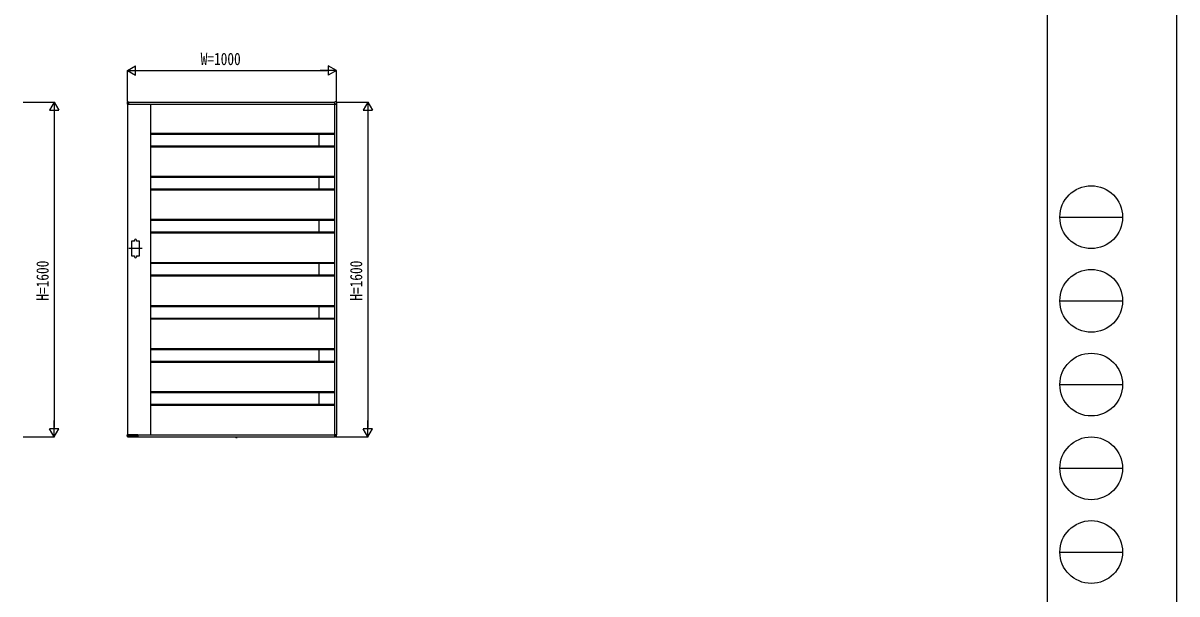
# Model space of a CAD drawing. Units: millimetres, scale not verified. Extents: x -8410 to 8410, y -5940 to 5940.
# Drawn here: x 2891 to 8410, y -3100 to -373 of the extents above; entities that cross this region are included whole.
import ezdxf
from ezdxf.enums import TextEntityAlignment as Align

# ---------------------------------------------------------------- set-up
doc = ezdxf.new("R2010")
doc.units = ezdxf.units.MM
doc.header["$LTSCALE"] = 30
for name, color, linetype in [('0-2_YKK_A1', 4, 'Continuous'), ('0-3_YKK_D', 6, 'Continuous'), ('0-4_YKK_ZWAK', 7, 'Continuous')]:
    doc.layers.add(name, color=color, linetype=linetype)
doc.styles.add('ＭＳ ゴシック', font='')
doc.styles.get('ＭＳ ゴシック').set_extended_font_data('MS Gothic')

msp = doc.modelspace()

# ---------------------------------------------------------------- linework, layer by layer
at = {"layer": '0-2_YKK_A1'}
for p, q in [((3389.54, -751.37), (3389.54, -759.5)), ((3390.04, -760), (3390.04, -2340)), ((3390.04, -760), (4390.04, -760)), ((3390.04, -760), (3396.74, -760)), ((3390.95, -749.87), (3396.51, -749.53)), ((3396.74, -760), (3396.74, -760)), ((3397.04, -750), (4383.04, -750)), ((3397.04, -760), (3397.04, -750)), ((3397.04, -759.7), (3397.04, -750.03)), ((3500.04, -760), (3500.04, -2340)), ((4381.04, -760), (4381.04, -2340)), ((4383.04, -760), (4383.04, -750)), ((4383.04, -759.7), (4383.04, -750.03)), ((4390.04, -760), (4383.34, -760)), ((4383.34, -760), (4383.34, -760)), ((4389.13, -749.87), (4383.57, -749.53)), ((4390.04, -760), (4390.04, -2340)), ((4390.54, -751.37), (4390.54, -759.5)), ((4381.04, -900.5), (3500.04, -900.5)), ((4381.04, -901.5), (3500.04, -901.5)), ((4381.04, -904.56), (3500.04, -904.56)), ((4381.04, -905), (3500.04, -905)), ((4306.04, -905), (4306.04, -960.73)), ((4381.04, -960.73), (3500.04, -960.73)), ((4381.04, -961.17), (3500.04, -961.17)), ((4381.04, -964.23), (3500.04, -964.23)), ((4381.04, -965.23), (3500.04, -965.23)), ((4381.04, -1106.23), (3500.04, -1106.23)), ((4381.04, -1107.23), (3500.04, -1107.23)), ((4381.04, -1110.28), (3500.04, -1110.28)), ((4381.04, -1110.73), (3500.04, -1110.73)), ((4306.04, -1110.73), (4306.04, -1166.44)), ((4381.04, -1166.44), (3500.04, -1166.44)), ((4381.04, -1166.88), (3500.04, -1166.88)), ((4381.04, -1169.94), (3500.04, -1169.94)), ((4381.04, -1170.94), (3500.04, -1170.94)), ((4381.04, -1311.94), (3500.04, -1311.94)), ((4381.04, -1312.94), (3500.04, -1312.94)), ((4381.04, -1315.99), (3500.04, -1315.99)), ((4381.04, -1316.44), (3500.04, -1316.44)), ((4306.04, -1316.44), (4306.04, -1372.15)), ((4381.04, -1372.15), (3500.04, -1372.15)), ((4381.04, -1372.59), (3500.04, -1372.59)), ((4381.04, -1375.65), (3500.04, -1375.65)), ((4381.04, -1376.65), (3500.04, -1376.65)), ((3424.04, -1415), (3424.04, -1410)), ((3434.04, -1415), (3434.04, -1410)), ((3460.54, -1450), (3397.54, -1450)), ((3424.04, -1485), (3424.04, -1490)), ((3434.04, -1485), (3434.04, -1490)), ((4381.04, -1517.65), (3500.04, -1517.65)), ((4381.04, -1518.65), (3500.04, -1518.65)), ((4381.04, -1521.7), (3500.04, -1521.7)), ((4381.04, -1522.15), (3500.04, -1522.15)), ((4306.04, -1522.15), (4306.04, -1577.86)), ((4381.04, -1577.86), (3500.04, -1577.86)), ((4381.04, -1578.3), (3500.04, -1578.3)), ((4381.04, -1581.36), (3500.04, -1581.36)), ((4381.04, -1582.36), (3500.04, -1582.36)), ((4381.04, -1723.36), (3500.04, -1723.36)), ((4381.04, -1724.36), (3500.04, -1724.36)), ((4381.04, -1727.41), (3500.04, -1727.41)), ((4381.04, -1727.86), (3500.04, -1727.86)), ((4306.04, -1727.86), (4306.04, -1783.57)), ((4381.04, -1783.57), (3500.04, -1783.57)), ((4381.04, -1784.01), (3500.04, -1784.01)), ((4381.04, -1787.07), (3500.04, -1787.07)), ((4381.04, -1788.07), (3500.04, -1788.07)), ((4381.04, -1929.07), (3500.04, -1929.07)), ((4381.04, -1930.07), (3500.04, -1930.07)), ((4381.04, -1933.12), (3500.04, -1933.12)), ((4381.04, -1933.57), (3500.04, -1933.57)), ((4306.04, -1933.57), (4306.04, -1989.28)), ((4381.04, -1989.28), (3500.04, -1989.28)), ((4381.04, -1989.72), (3500.04, -1989.72)), ((4381.04, -1992.78), (3500.04, -1992.78)), ((4381.04, -1993.78), (3500.04, -1993.78)), ((4381.04, -2134.78), (3500.04, -2134.78)), ((4381.04, -2135.78), (3500.04, -2135.78)), ((4381.04, -2138.83), (3500.04, -2138.83)), ((4381.04, -2139.28), (3500.04, -2139.28)), ((4306.04, -2139.28), (4306.04, -2195)), ((4381.04, -2195), (3500.04, -2195)), ((4381.04, -2195.44), (3500.04, -2195.44)), ((4381.04, -2198.5), (3500.04, -2198.5)), ((4381.04, -2199.5), (3500.04, -2199.5)), ((3390.15, -2350.03), (3389.57, -2340.53)), ((3390.04, -2340), (4390.04, -2340)), ((3439.74, -2340), (3390.07, -2340)), ((3391.4, -2350.5), (3390.65, -2350.5)), ((3391.9, -2350.01), (3391.93, -2348.19)), ((3391.91, -2349.5), (3438.21, -2349.5)), ((3412.83, -2347.9), (3392.25, -2347.9)), ((3413.15, -2348.19), (3413.16, -2349.01)), ((3414.88, -2349.01), (3414.9, -2348.19)), ((3421.87, -2347.9), (3415.21, -2347.9)), ((3422.18, -2348.19), (3422.2, -2349.01)), ((3423.92, -2349.01), (3423.93, -2348.19)), ((3437.87, -2347.9), (3424.25, -2347.9)), ((3434.14, -2347.9), (3434.16, -2349.01)), ((3438.18, -2348.19), (3438.21, -2349.99)), ((3439.54, -2350.48), (3438.71, -2350.48)), ((3440.04, -2340.3), (3440.04, -2349.98)), ((3440.34, -2340), (3440.34, -2350)), ((3440.34, -2350), (4383.04, -2350)), ((3907.78, -2350.5), (3907.87, -2350)), ((3907.78, -2350.5), (3907.95, -2351.47)), ((3907.78, -2350.5), (3915.6, -2350.5)), ((3907.87, -2350), (3915.51, -2350)), ((3911.69, -2354.2), (3911.69, -2350)), ((3915.6, -2350.5), (3915.43, -2351.47)), ((3915.6, -2350.5), (3915.51, -2350)), ((4383.04, -2350), (4383.04, -2340)), ((4383.04, -2340.3), (4383.04, -2349.97)), ((4390.04, -2340), (4383.34, -2340)), ((4383.34, -2340), (4383.34, -2340)), ((4389.13, -2350.13), (4383.57, -2350.47)), ((4390.54, -2348.63), (4390.54, -2340.5))]:
    msp.add_line(p, q, dxfattribs=at)
for points in [[(3424.04, -1415), (3410.04, -1415), (3410.04, -1485), (3424.04, -1485)], [(3434.04, -1485), (3448.04, -1485), (3448.04, -1415), (3434.04, -1415)], [(3392.25, -2347.9), (3392.11, -2347.93), (3392.03, -2347.98), (3391.99, -2348.03), (3391.96, -2348.09), (3391.94, -2348.14), (3391.93, -2348.19)], [(3413.15, -2348.19), (3413.14, -2348.15), (3413.13, -2348.1), (3413.11, -2348.05), (3413.08, -2348.01), (3413.03, -2347.96), (3412.95, -2347.92), (3412.83, -2347.9)], [(3415.21, -2347.9), (3415.08, -2347.93), (3415, -2347.98), (3414.95, -2348.03), (3414.92, -2348.09), (3414.91, -2348.14), (3414.9, -2348.19)], [(3422.18, -2348.19), (3422.18, -2348.15), (3422.17, -2348.1), (3422.14, -2348.05), (3422.11, -2348.01), (3422.06, -2347.96), (3421.99, -2347.92), (3421.87, -2347.9)], [(3424.25, -2347.9), (3424.11, -2347.93), (3424.03, -2347.98), (3423.99, -2348.03), (3423.96, -2348.09), (3423.94, -2348.14), (3423.93, -2348.19)], [(3438.18, -2348.19), (3438.18, -2348.15), (3438.17, -2348.1), (3438.14, -2348.05), (3438.11, -2348.01), (3438.06, -2347.96), (3437.99, -2347.92), (3437.87, -2347.9)], [(3909.39, -2352.58), (3910.54, -2350.26), (3911.69, -2349.65)], [(3913.99, -2352.58), (3912.83, -2350.26), (3911.69, -2349.65)]]:
    msp.add_lwpolyline(points, dxfattribs=at)
for centre, radius, start, end in [((3391.04, -751.37), 1.5, 93.5, 180), ((3390.04, -759.5), 0.5, 180, 270), ((3396.54, -750.03), 0.5, 0, 93.5), ((3396.74, -759.7), 0.3, 270, 0), ((4383.54, -750.03), 0.5, 86.5, 180), ((4383.34, -759.7), 0.3, 180, 270), ((4389.04, -751.37), 1.5, 0, 86.5), ((4390.04, -759.5), 0.5, 270, 0), ((3429.04, -1410), 5, 0, 180), ((3429.04, -1490), 5, 180, 0), ((3390.07, -2340.5), 0.5, 90, 183.5), ((3390.65, -2350), 0.5, 183.5, 269.21081), ((3391.4, -2350), 0.5, 269.18971, 359), ((3413.66, -2349), 0.5, 181, 270), ((3414.38, -2349), 0.5, 270, 359), ((3422.7, -2349), 0.5, 181, 270), ((3423.42, -2349), 0.5, 270, 359), ((3434.66, -2349), 0.5, 181, 270), ((3438.71, -2349.98), 0.5, 181.0014, 270.00152), ((3439.54, -2349.98), 0.5, 270, 0), ((3439.74, -2340.3), 0.3, 0, 90), ((3908.84, -2351.32), 0.9, 190, 239.36409), ((3911.69, -2346.5), 6.5, 239.36409, 300.63591), ((3914.54, -2351.32), 0.9, 300.63591, 350), ((4383.34, -2340.3), 0.3, 90, 180), ((4383.54, -2349.97), 0.5, 180, 273.5), ((4389.04, -2348.63), 1.5, 273.5, 0), ((4390.04, -2340.5), 0.5, 0, 90)]:
    msp.add_arc(centre, radius, start, end, dxfattribs=at)
at = {"layer": '0-3_YKK_D'}
for p, q in [((3390.04, -600), (3429.01, -577.5)), ((3390.04, -748), (3390.04, -599)), ((3390.04, -600), (3429.01, -622.5)), ((3390.04, -600), (3467.98, -600)), ((3429.01, -622.5), (3429.01, -577.5)), ((3435.04, -600), (4345.04, -600)), ((4390.04, -600), (4312.1, -600)), ((4390.04, -600), (4351.07, -577.5)), ((4351.07, -577.5), (4351.07, -622.5)), ((4390.04, -600), (4351.07, -622.5)), ((4390.04, -748), (4390.04, -599)), ((2892.04, -750), (3041.04, -750)), ((3040.04, -750), (3017.54, -788.97)), ((3040.04, -750), (3062.54, -788.97)), ((3040.04, -750), (3040.04, -827.94)), ((4392.04, -750), (4541.04, -750)), ((4540.04, -750), (4517.54, -788.97)), ((4540.04, -750), (4562.54, -788.97)), ((4540.04, -750), (4540.04, -827.94)), ((3017.54, -788.97), (3062.54, -788.97)), ((3040.04, -795), (3040.04, -2305)), ((4517.54, -788.97), (4562.54, -788.97)), ((4540.04, -795), (4540.04, -2305)), ((3040.04, -2350), (3017.54, -2311.03)), ((3062.54, -2311.03), (3017.54, -2311.03)), ((3040.04, -2350), (3040.04, -2272.06)), ((3040.04, -2350), (3062.54, -2311.03)), ((4540.04, -2350), (4517.54, -2311.03)), ((4562.54, -2311.03), (4517.54, -2311.03)), ((4540.04, -2350), (4540.04, -2272.06)), ((4540.04, -2350), (4562.54, -2311.03)), ((2892.04, -2350), (3041.04, -2350)), ((4392.04, -2350), (4541.04, -2350))]:
    msp.add_line(p, q, dxfattribs=at)
at = {"layer": '0-4_YKK_ZWAK'}
for p, q in [((7790.04, 5550), (7790.04, -5050)), ((7850.04, -1300), (8150.04, -1300)), ((7850.04, -1700), (8150.04, -1700)), ((7850.04, -2100), (8150.04, -2100)), ((7850.04, -2500), (8150.04, -2500)), ((7850.04, -2900), (8150.04, -2900))]:
    msp.add_line(p, q, dxfattribs=at)
msp.add_lwpolyline([(-8410, -5940), (8410, -5940), (8410, 5940), (-8410, 5940)], close=True, dxfattribs=at)
for centre in [(8000.04, -1300), (8000.04, -1700), (8000.04, -2100), (8000.04, -2500), (8000.04, -2900)]:
    msp.add_circle(centre, 150, dxfattribs=at)

# ---------------------------------------------------------------- texts
at = {"layer": '0-3_YKK_D', "style": 'ＭＳ ゴシック', "width": 0.8}
msp.add_text('W=1000', height=58.65, dxfattribs=at).set_placement((3740.71, -591), align=Align.BOTTOM_LEFT)
for p in [(3031.04, -1699.33), (4531.04, -1699.33)]:
    msp.add_text('H=1600', height=58.65, rotation=90, dxfattribs=at).set_placement(p, align=Align.BOTTOM_LEFT)

doc.saveas('drawing.dxf')
